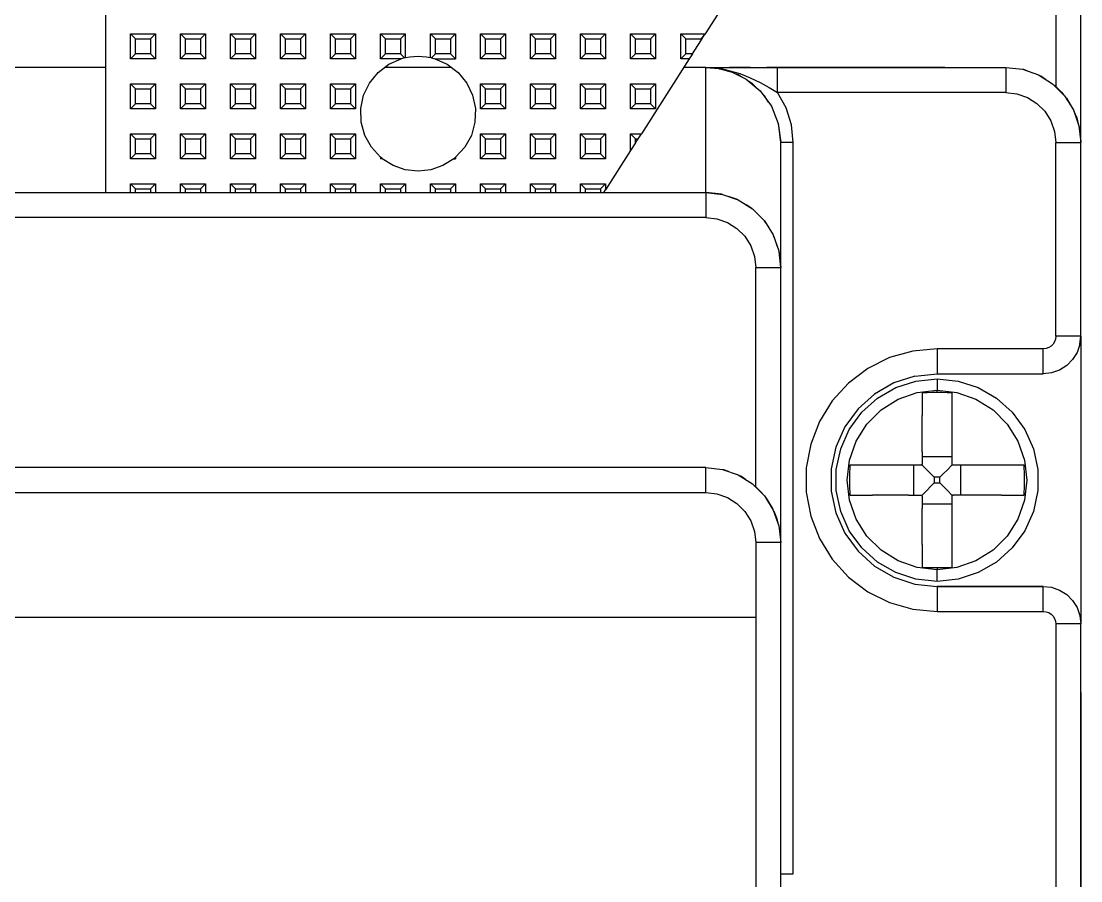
# Model space of a CAD drawing. Header units: millimetres. Extents: x 0 to 149, y 0 to 235.
# Drawn here: x 106.63 to 149, y 155.12 to 189.5 of the extents above; entities that cross this region are included whole.
import ezdxf

# ---------------------------------------------------------------- set-up
doc = ezdxf.new("R2010")
doc.units = ezdxf.units.MM

# ---------------------------------------------------------------- blocks, each defined once
blk = doc.blocks.new('CHINT_eff9f46a43ee547783ba41a7551f6a23_FACE_0')
at = {"color": 7, "linetype": 'CONTINUOUS', "true_color": 0x40d9ff}
for p, q in [((111.2, 188.8), (111, 189)), ((111, 188), (111, 189)), ((111, 189), (112, 189)), ((111.8, 188.8), (112, 189)), ((112, 189), (112, 188)), ((113.2, 188.8), (113, 189)), ((113, 188), (113, 189)), ((113, 189), (114, 189)), ((113.8, 188.8), (114, 189)), ((114, 189), (114, 188)), ((115.2, 188.8), (115, 189)), ((115, 188), (115, 189)), ((115, 189), (116, 189)), ((115.8, 188.8), (116, 189)), ((116, 189), (116, 188)), ((117.2, 188.8), (117, 189)), ((117, 188), (117, 189)), ((117, 189), (118, 189)), ((117.8, 188.8), (118, 189)), ((118, 189), (118, 188)), ((119.2, 188.8), (119, 189)), ((119, 188), (119, 189)), ((119, 189), (120, 189)), ((119.8, 188.8), (120, 189)), ((120, 189), (120, 188)), ((121.2, 188.8), (121, 189)), ((121, 188), (121, 189)), ((121, 189), (122, 189)), ((121.8, 188.8), (122, 189)), ((123.2, 188.8), (123, 189)), ((123, 189), (124, 189)), ((123.8, 188.8), (124, 189)), ((124, 189), (124, 188)), ((125.2, 188.8), (125, 189)), ((125, 188), (125, 189)), ((125, 189), (126, 189)), ((125.8, 188.8), (126, 189)), ((126, 189), (126, 188)), ((127.2, 188.8), (127, 189)), ((127, 188), (127, 189)), ((127, 189), (128, 189)), ((127.8, 188.8), (128, 189)), ((128, 189), (128, 188)), ((129.2, 188.8), (129, 189)), ((129, 188), (129, 189)), ((129, 189), (130, 189)), ((129.8, 188.8), (130, 189)), ((130, 189), (130, 188)), ((131.2, 188.8), (131, 189)), ((131, 188), (131, 189)), ((131, 189), (132, 189)), ((131.8, 188.8), (132, 189)), ((132, 189), (132, 188)), ((133.2, 188.8), (133, 189)), ((133, 188), (133, 189)), ((111.2, 188.8), (111.8, 188.8)), ((111.2, 188.2), (111.2, 188.8)), ((111.8, 188.8), (111.8, 188.2)), ((113.2, 188.2), (113.2, 188.8)), ((113.2, 188.8), (113.8, 188.8)), ((113.8, 188.8), (113.8, 188.2)), ((115.2, 188.2), (115.2, 188.8)), ((115.2, 188.8), (115.8, 188.8)), ((115.8, 188.8), (115.8, 188.2)), ((117.2, 188.2), (117.2, 188.8)), ((117.2, 188.8), (117.8, 188.8)), ((117.8, 188.8), (117.8, 188.2)), ((119.2, 188.2), (119.2, 188.8)), ((119.2, 188.8), (119.8, 188.8)), ((119.8, 188.8), (119.8, 188.2)), ((121.2, 188.2), (121.2, 188.8)), ((121.2, 188.8), (121.8, 188.8)), ((121.8, 188.8), (121.8, 188.2)), ((123.2, 188.8), (123.8, 188.8)), ((123.2, 188.2), (123.2, 188.8)), ((123.8, 188.8), (123.8, 188.2)), ((125.2, 188.2), (125.2, 188.8)), ((125.2, 188.8), (125.8, 188.8)), ((125.8, 188.8), (125.8, 188.2)), ((127.2, 188.2), (127.2, 188.8)), ((127.2, 188.8), (127.8, 188.8)), ((127.8, 188.8), (127.8, 188.2)), ((129.2, 188.2), (129.2, 188.8)), ((129.2, 188.8), (129.8, 188.8)), ((129.8, 188.8), (129.8, 188.2)), ((131.2, 188.2), (131.2, 188.8)), ((131.2, 188.8), (131.8, 188.8)), ((131.8, 188.8), (131.8, 188.2)), ((133.2, 188.2), (133.2, 188.8)), ((133.2, 188.8), (133.8, 188.8)), ((133.471, 188.2), (133.8, 188.717)), ((133.8, 188.8), (133.946, 188.946)), ((133.8, 188.717), (133.946, 188.946)), ((133.8, 188.8), (133.8, 188.717)), ((111.2, 188.2), (111, 188)), ((111.8, 188.2), (111.2, 188.2)), ((111.8, 188.2), (112, 188)), ((113.2, 188.2), (113, 188)), ((113.8, 188.2), (113.2, 188.2)), ((113.8, 188.2), (114, 188)), ((115.2, 188.2), (115, 188)), ((115.8, 188.2), (115.2, 188.2)), ((115.8, 188.2), (116, 188)), ((117.2, 188.2), (117, 188)), ((117.8, 188.2), (117.2, 188.2)), ((117.8, 188.2), (118, 188)), ((119.2, 188.2), (119, 188)), ((119.8, 188.2), (119.2, 188.2)), ((119.8, 188.2), (120, 188)), ((121.2, 188.2), (121, 188)), ((121.8, 188.2), (121.2, 188.2)), ((121.8, 188.2), (121.963, 188.037)), ((123.2, 188.2), (123.037, 188.037)), ((123.8, 188.2), (123.2, 188.2)), ((123.8, 188.2), (124, 188)), ((125.2, 188.2), (125, 188)), ((125.8, 188.2), (125.2, 188.2)), ((125.8, 188.2), (126, 188)), ((127.2, 188.2), (127, 188)), ((127.8, 188.2), (127.2, 188.2)), ((127.8, 188.2), (128, 188)), ((129.2, 188.2), (129, 188)), ((129.8, 188.2), (129.2, 188.2)), ((129.8, 188.2), (130, 188)), ((131.2, 188.2), (131, 188)), ((131.8, 188.2), (131.2, 188.2)), ((131.8, 188.2), (132, 188)), ((133.2, 188.2), (133, 188)), ((133.471, 188.2), (133.2, 188.2)), ((133.471, 188.2), (133.343, 188)), ((112, 188), (111, 188)), ((114, 188), (113, 188)), ((116, 188), (115, 188)), ((118, 188), (117, 188)), ((120, 188), (119, 188)), ((126, 188), (125, 188)), ((128, 188), (127, 188)), ((130, 188), (129, 188)), ((132, 188), (131, 188)), ((133.343, 188), (131.431, 185)), ((133.343, 188), (133, 188)), ((110, 187.65), (102.5, 187.65)), ((123.84, 187.65), (121.16, 187.65)), ((134, 187.65), (133.12, 187.65)), ((135.798, 187.65), (134.958, 187.65)), ((143.563, 187.65), (136.444, 187.65)), ((111.2, 186.8), (111, 187)), ((111, 186), (111, 187)), ((111, 187), (112, 187)), ((111.8, 186.8), (112, 187)), ((112, 187), (112, 186)), ((113.2, 186.8), (113, 187)), ((113, 186), (113, 187)), ((113, 187), (114, 187)), ((113.8, 186.8), (114, 187)), ((114, 187), (114, 186)), ((115.2, 186.8), (115, 187)), ((115, 186), (115, 187)), ((115, 187), (116, 187)), ((115.8, 186.8), (116, 187)), ((116, 187), (116, 186)), ((117.2, 186.8), (117, 187)), ((117, 186), (117, 187)), ((117, 187), (118, 187)), ((117.8, 186.8), (118, 187)), ((118, 187), (118, 186)), ((119.2, 186.8), (119, 187)), ((119, 186), (119, 187)), ((119, 187), (120, 187)), ((119.8, 186.8), (120, 187)), ((120, 187), (120, 186)), ((125.2, 186.8), (125, 187)), ((125, 186), (125, 187)), ((125, 187), (126, 187)), ((125.8, 186.8), (126, 187)), ((126, 187), (126, 186)), ((127.2, 186.8), (127, 187)), ((127, 186), (127, 187)), ((127, 187), (128, 187)), ((127.8, 186.8), (128, 187)), ((128, 187), (128, 186)), ((129.2, 186.8), (129, 187)), ((129, 186), (129, 187)), ((129, 187), (130, 187)), ((129.8, 186.8), (130, 187)), ((130, 187), (130, 186)), ((131.2, 186.8), (131, 187)), ((131, 186), (131, 187)), ((131, 187), (132, 187)), ((131.8, 186.8), (132, 187)), ((132, 187), (132, 186)), ((111.2, 186.8), (111.8, 186.8)), ((111.2, 186.2), (111.2, 186.8)), ((111.8, 186.8), (111.8, 186.2)), ((113.2, 186.2), (113.2, 186.8)), ((113.2, 186.8), (113.8, 186.8)), ((113.8, 186.8), (113.8, 186.2)), ((115.2, 186.2), (115.2, 186.8)), ((115.2, 186.8), (115.8, 186.8)), ((115.8, 186.8), (115.8, 186.2)), ((117.2, 186.2), (117.2, 186.8)), ((117.2, 186.8), (117.8, 186.8)), ((117.8, 186.8), (117.8, 186.2)), ((119.2, 186.2), (119.2, 186.8)), ((119.2, 186.8), (119.8, 186.8)), ((119.8, 186.8), (119.8, 186.2)), ((125.2, 186.2), (125.2, 186.8)), ((125.2, 186.8), (125.8, 186.8)), ((125.8, 186.8), (125.8, 186.2)), ((127.2, 186.2), (127.2, 186.8)), ((127.2, 186.8), (127.8, 186.8)), ((127.8, 186.8), (127.8, 186.2)), ((129.2, 186.2), (129.2, 186.8)), ((129.2, 186.8), (129.8, 186.8)), ((129.8, 186.8), (129.8, 186.2)), ((131.2, 186.2), (131.2, 186.8)), ((131.2, 186.8), (131.8, 186.8)), ((131.8, 186.8), (131.8, 186.2)), ((111.2, 186.2), (111, 186)), ((111.8, 186.2), (111.2, 186.2)), ((111.8, 186.2), (112, 186)), ((113.2, 186.2), (113, 186)), ((113.8, 186.2), (113.2, 186.2)), ((113.8, 186.2), (114, 186)), ((115.2, 186.2), (115, 186)), ((115.8, 186.2), (115.2, 186.2)), ((115.8, 186.2), (116, 186)), ((117.2, 186.2), (117, 186)), ((117.8, 186.2), (117.2, 186.2)), ((117.8, 186.2), (118, 186)), ((119.2, 186.2), (119, 186)), ((119.8, 186.2), (119.2, 186.2)), ((119.8, 186.2), (120, 186)), ((125.2, 186.2), (125, 186)), ((125.8, 186.2), (125.2, 186.2)), ((125.8, 186.2), (126, 186)), ((127.2, 186.2), (127, 186)), ((127.8, 186.2), (127.2, 186.2)), ((127.8, 186.2), (128, 186)), ((129.2, 186.2), (129, 186)), ((129.8, 186.2), (129.2, 186.2)), ((129.8, 186.2), (130, 186)), ((131.2, 186.2), (131, 186)), ((131.8, 186.2), (131.2, 186.2)), ((131.8, 186.2), (132, 186)), ((112, 186), (111, 186)), ((114, 186), (113, 186)), ((116, 186), (115, 186)), ((118, 186), (117, 186)), ((120, 186), (119, 186)), ((126, 186), (125, 186)), ((128, 186), (127, 186)), ((130, 186), (129, 186)), ((132, 186), (131, 186)), ((111.2, 184.8), (111, 185)), ((111, 184), (111, 185)), ((111, 185), (112, 185)), ((111.2, 184.8), (111.8, 184.8)), ((111.2, 184.2), (111.2, 184.8)), ((111.8, 184.8), (112, 185)), ((111.8, 184.8), (111.8, 184.2)), ((112, 185), (112, 184)), ((113.2, 184.8), (113, 185)), ((113, 184), (113, 185)), ((113, 185), (114, 185)), ((113.2, 184.2), (113.2, 184.8)), ((113.2, 184.8), (113.8, 184.8)), ((113.8, 184.8), (114, 185)), ((113.8, 184.8), (113.8, 184.2)), ((114, 185), (114, 184)), ((115.2, 184.8), (115, 185)), ((115, 184), (115, 185)), ((115, 185), (116, 185)), ((115.2, 184.2), (115.2, 184.8)), ((115.2, 184.8), (115.8, 184.8)), ((115.8, 184.8), (116, 185)), ((115.8, 184.8), (115.8, 184.2)), ((116, 185), (116, 184)), ((117.2, 184.8), (117, 185)), ((117, 184), (117, 185)), ((117, 185), (118, 185)), ((117.2, 184.2), (117.2, 184.8)), ((117.2, 184.8), (117.8, 184.8)), ((117.8, 184.8), (118, 185)), ((117.8, 184.8), (117.8, 184.2)), ((118, 185), (118, 184)), ((119.2, 184.8), (119, 185)), ((119, 184), (119, 185)), ((119, 185), (120, 185)), ((119.2, 184.2), (119.2, 184.8)), ((119.2, 184.8), (119.8, 184.8)), ((119.8, 184.8), (120, 185)), ((119.8, 184.8), (119.8, 184.2)), ((120, 185), (120, 184)), ((125.2, 184.8), (125, 185)), ((125, 184), (125, 185)), ((125, 185), (126, 185)), ((125.2, 184.2), (125.2, 184.8)), ((125.2, 184.8), (125.8, 184.8)), ((125.8, 184.8), (126, 185)), ((125.8, 184.8), (125.8, 184.2)), ((126, 185), (126, 184)), ((127.2, 184.8), (127, 185)), ((127, 184), (127, 185)), ((127, 185), (128, 185)), ((127.2, 184.2), (127.2, 184.8)), ((127.2, 184.8), (127.8, 184.8)), ((127.8, 184.8), (128, 185)), ((127.8, 184.8), (127.8, 184.2)), ((128, 185), (128, 184)), ((129.2, 184.8), (129, 185)), ((129, 184), (129, 185)), ((129, 185), (130, 185)), ((129.2, 184.2), (129.2, 184.8)), ((129.2, 184.8), (129.8, 184.8)), ((129.8, 184.8), (130, 185)), ((129.8, 184.8), (129.8, 184.2)), ((130, 185), (130, 184)), ((131.2, 184.8), (131, 185)), ((131, 184.323), (131, 185)), ((131, 185), (131.431, 185)), ((131.2, 184.637), (131.2, 184.8)), ((131.2, 184.8), (131.304, 184.8)), ((131.2, 184.637), (131.304, 184.8)), ((131.304, 184.8), (131.431, 185)), ((136.936, 185.15), (136.944, 185.15)), ((131, 184.323), (130, 182.754)), ((131.2, 184.637), (131, 184.323)), ((149, 176.9), (149, 184.65)), ((111.2, 184.2), (111, 184)), ((112, 184), (111, 184)), ((111.8, 184.2), (111.2, 184.2)), ((111.8, 184.2), (112, 184)), ((113.2, 184.2), (113, 184)), ((114, 184), (113, 184)), ((113.8, 184.2), (113.2, 184.2)), ((113.8, 184.2), (114, 184)), ((115.2, 184.2), (115, 184)), ((116, 184), (115, 184)), ((115.8, 184.2), (115.2, 184.2)), ((115.8, 184.2), (116, 184)), ((117.2, 184.2), (117, 184)), ((118, 184), (117, 184)), ((117.8, 184.2), (117.2, 184.2)), ((117.8, 184.2), (118, 184)), ((119.2, 184.2), (119, 184)), ((120, 184), (119, 184)), ((119.8, 184.2), (119.2, 184.2)), ((119.8, 184.2), (120, 184)), ((121.031, 184.031), (121, 184)), ((123.969, 184.031), (124, 184)), ((125.2, 184.2), (125, 184)), ((126, 184), (125, 184)), ((125.8, 184.2), (125.2, 184.2)), ((125.8, 184.2), (126, 184)), ((127.2, 184.2), (127, 184)), ((128, 184), (127, 184)), ((127.8, 184.2), (127.2, 184.2)), ((127.8, 184.2), (128, 184)), ((129.2, 184.2), (129, 184)), ((130, 184), (129, 184)), ((129.8, 184.2), (129.2, 184.2)), ((129.8, 184.2), (130, 184)), ((111.2, 182.8), (111, 183)), ((111, 182.65), (111, 183)), ((111, 183), (112, 183)), ((111.2, 182.8), (111.8, 182.8)), ((111.2, 182.65), (111.2, 182.8)), ((111.8, 182.8), (112, 183)), ((111.8, 182.8), (111.8, 182.65)), ((112, 183), (112, 182.65)), ((113.2, 182.8), (113, 183)), ((113, 182.65), (113, 183)), ((113, 183), (114, 183)), ((113.2, 182.65), (113.2, 182.8)), ((113.2, 182.8), (113.8, 182.8)), ((113.8, 182.8), (114, 183)), ((113.8, 182.8), (113.8, 182.65)), ((114, 183), (114, 182.65)), ((115.2, 182.8), (115, 183)), ((115, 182.65), (115, 183)), ((115, 183), (116, 183)), ((115.2, 182.65), (115.2, 182.8)), ((115.2, 182.8), (115.8, 182.8)), ((115.8, 182.8), (116, 183)), ((115.8, 182.8), (115.8, 182.65)), ((116, 183), (116, 182.65)), ((117.2, 182.8), (117, 183)), ((117, 182.65), (117, 183)), ((117, 183), (118, 183)), ((117.2, 182.65), (117.2, 182.8)), ((117.2, 182.8), (117.8, 182.8)), ((117.8, 182.8), (118, 183)), ((117.8, 182.8), (117.8, 182.65)), ((118, 183), (118, 182.65)), ((119.2, 182.8), (119, 183)), ((119, 182.65), (119, 183)), ((119, 183), (120, 183)), ((119.2, 182.65), (119.2, 182.8)), ((119.2, 182.8), (119.8, 182.8)), ((119.8, 182.8), (120, 183)), ((119.8, 182.8), (119.8, 182.65)), ((120, 183), (120, 182.65)), ((121.2, 182.8), (121, 183)), ((121, 182.65), (121, 183)), ((121, 183), (122, 183)), ((121.2, 182.65), (121.2, 182.8)), ((121.2, 182.8), (121.8, 182.8)), ((121.8, 182.8), (122, 183)), ((121.8, 182.8), (121.8, 182.65)), ((122, 183), (122, 182.65)), ((123.2, 182.8), (123, 183)), ((123, 182.65), (123, 183)), ((123, 183), (124, 183)), ((123.2, 182.65), (123.2, 182.8)), ((123.2, 182.8), (123.8, 182.8)), ((123.8, 182.8), (124, 183)), ((123.8, 182.8), (123.8, 182.65)), ((124, 183), (124, 182.65)), ((125.2, 182.8), (125, 183)), ((125, 182.65), (125, 183)), ((125, 183), (126, 183)), ((125.2, 182.65), (125.2, 182.8)), ((125.2, 182.8), (125.8, 182.8)), ((125.8, 182.8), (126, 183)), ((125.8, 182.8), (125.8, 182.65)), ((126, 183), (126, 182.65)), ((127.2, 182.8), (127, 183)), ((127, 182.65), (127, 183)), ((127, 183), (128, 183)), ((127.2, 182.65), (127.2, 182.8)), ((127.2, 182.8), (127.8, 182.8)), ((127.8, 182.8), (128, 183)), ((127.8, 182.8), (127.8, 182.65)), ((128, 183), (128, 182.65)), ((129, 183), (130, 183)), ((129.2, 182.8), (129, 183)), ((129, 182.65), (129, 183)), ((129.2, 182.8), (129.8, 182.8)), ((129.2, 182.65), (129.2, 182.8)), ((129.8, 182.8), (130, 183)), ((129.8, 182.8), (129.8, 182.65)), ((129.934, 182.65), (130, 182.754)), ((130, 183), (130, 182.754)), ((148.962, 176.566), (149, 176.9)), ((142.366, 175.307), (143.25, 175.4)), ((147, 175.4), (147, 175.4)), ((142.65, 172.284), (142.65, 173.727)), ((143.85, 172.284), (143.85, 173.727)), ((142.65, 172.096), (143.85, 172.096)), ((142.116, 171.75), (140.673, 171.75)), ((142.304, 171.75), (142.304, 170.55)), ((144.196, 171.75), (144.196, 170.55)), ((145.827, 171.75), (144.384, 171.75)), ((136.024, 170.862), (136.004, 170.862)), ((142.116, 170.55), (140.673, 170.55)), ((145.827, 170.55), (144.384, 170.55)), ((136.5, 170.293), (136.5, 170.275)), ((142.65, 170.204), (143.85, 170.204)), ((142.65, 168.573), (142.65, 170.016)), ((143.85, 168.573), (143.85, 170.016)), ((143.5, 166.9), (143.5, 166.9)), ((147, 166.9), (147, 166.9))]:
    blk.add_line(p, q, dxfattribs=at)
for points in [[(149, 184.65), (149, 212.65), (148, 212.65), (148, 186.886), (147.934, 186.932)], [(111, 212), (110, 211), (110, 182.65)], [(134, 212), (135, 211), (135, 190.892), (134.982, 190.704), (134.929, 190.522), (134.843, 190.354), (133.98, 189)], [(121.963, 188.037), (122, 188.045), (122, 189)], [(123.037, 188.037), (123, 188.045), (123, 189)], [(133, 189), (133.98, 189), (133.946, 188.946)], [(121, 184.056), (120.632, 184.458), (120.369, 184.934), (120.225, 185.459), (120.209, 186.004), (120.321, 186.536), (120.555, 187.028), (120.898, 187.45), (121.331, 187.781), (121.829, 188)], [(121.963, 188.037), (121.829, 188), (121, 188)], [(122, 188.045), (122.165, 188.075), (122.332, 188.094), (122.5, 188.1), (122.668, 188.094), (122.835, 188.075), (123, 188.045)], [(123.037, 188.037), (123.171, 188), (124, 188)], [(123.171, 188), (123.669, 187.781), (124.102, 187.45), (124.445, 187.028), (124.679, 186.536), (124.791, 186.004), (124.775, 185.459), (124.631, 184.934), (124.368, 184.458), (124, 184.056)], [(134, 187.65), (134.531, 187.603), (135.053, 187.459), (135.619, 187.175), (136.182, 186.71), (136.626, 186.1), (136.903, 185.407), (137, 184.65)], [(134.656, 182.576), (134.646, 182.58), (134, 182.65), (134, 187.65)], [(134, 187.65), (134.831, 187.65), (135.672, 187.65), (136.265, 187.65), (136.872, 187.65)], [(134.541, 187.6), (134.716, 187.584), (135.365, 187.408), (135.785, 187.237), (136.173, 187.045), (136.533, 186.845), (136.872, 186.65)], [(134.797, 187.529), (134.668, 187.575), (134.607, 187.582)], [(135.445, 187.263), (135.302, 187.353), (135.181, 187.395)], [(136.872, 186.65), (136.872, 187.65), (146, 187.65), (146, 186.65), (136.872, 186.65)], [(146, 187.65), (146.668, 187.575), (147.302, 187.353), (147.87, 186.995), (148.346, 186.52), (148.703, 185.952), (148.925, 185.318), (149, 184.65)], [(146.914, 187.488), (146.723, 187.562), (146.696, 187.565)], [(147.586, 187.174), (147.403, 187.302), (147.352, 187.321)], [(136.035, 186.831), (135.87, 186.995), (135.73, 187.084)], [(148, 186.886), (148.224, 186.664), (148.319, 186.547)], [(136.51, 186.259), (136.346, 186.52), (136.249, 186.617)], [(137.5, 184.65), (137.428, 185.355), (137.216, 186.031), (136.872, 186.65)], [(146, 186.65), (146.445, 186.6), (146.868, 186.452), (147.247, 186.214), (147.564, 185.897), (147.802, 185.518), (147.95, 185.095), (148, 184.65)], [(148.362, 186.493), (148.422, 186.421), (148.673, 186.012), (148.69, 185.972)], [(136.826, 185.599), (136.703, 185.952), (136.654, 186.03)], [(148.72, 185.902), (148.835, 185.636), (148.9, 185.39)], [(137, 184.65), (136.925, 185.318), (136.909, 185.364)], [(148.93, 185.275), (148.956, 185.173), (149, 184.65)], [(135.934, 170.932), (136, 170.886), (136, 179.65), (137, 179.65), (137, 184.65)], [(137.5, 184.65), (137.389, 184.65), (137.283, 184.65), (137.188, 184.65), (137.109, 184.65), (137.05, 184.65), (137.013, 184.65), (137, 184.65)], [(137.389, 155.4), (137.5, 155.4), (137.5, 184.65)], [(149, 176.9), (148, 176.9), (148, 184.65), (149, 184.65)], [(121.031, 184.031), (121, 184.056), (121, 184)], [(121.031, 184.031), (121.068, 184), (121, 184)], [(123.932, 184), (123.496, 183.727), (123.011, 183.557), (122.5, 183.5), (121.989, 183.557), (121.504, 183.727), (121.068, 184)], [(123.969, 184.031), (123.932, 184), (124, 184)], [(123.969, 184.031), (124, 184.056), (124, 184)], [(15, 182.65), (134, 182.65), (134, 181.65), (15, 181.65), (15, 182.65)], [(134, 182.65), (134.668, 182.575), (135.302, 182.353), (135.87, 181.995), (136.346, 181.52), (136.703, 180.952), (136.925, 180.318), (137, 179.65)], [(135.287, 182.358), (135.273, 182.367), (134.916, 182.488)], [(135.86, 182.002), (135.852, 182.01), (135.616, 182.155)], [(134, 181.65), (134.445, 181.6), (134.868, 181.452), (135.247, 181.214), (135.564, 180.897), (135.802, 180.518), (135.95, 180.095), (136, 179.65)], [(136.401, 181.431), (136.354, 181.51), (136.349, 181.515)], [(136.868, 180.479), (136.736, 180.881), (136.717, 180.911)], [(137, 179.65), (136.932, 180.286), (136.926, 180.303)], [(136.93, 169.275), (136.956, 169.173), (137, 168.65), (137, 179.65)], [(148, 176.9), (147.987, 176.789), (147.95, 176.683), (147.891, 176.588), (147.812, 176.509), (147.717, 176.45), (147.611, 176.413), (147.5, 176.4)], [(148.962, 176.566), (149, 176.9), (149, 165.4)], [(143.25, 176.4), (142.285, 176.311), (141.353, 176.046), (140.486, 175.614), (139.713, 175.03), (139.06, 174.314), (138.55, 173.49), (138.2, 172.587), (138.022, 171.634), (138.022, 170.666), (138.2, 169.713), (138.55, 168.81), (139.06, 167.986), (139.713, 167.27), (140.486, 166.686), (141.353, 166.254), (142.285, 165.989), (143.25, 165.9)], [(143.25, 175.4), (147.5, 175.4), (147.5, 176.4), (143.25, 176.4), (143.25, 175.4)], [(148.962, 176.566), (148.851, 176.249), (148.673, 175.965), (148.435, 175.727), (148.151, 175.549), (147.834, 175.438), (147.5, 175.4)], [(142.366, 175.307), (141.521, 175.033), (140.752, 174.588), (140.092, 173.994), (139.569, 173.275), (139.208, 172.463), (139.023, 171.594), (139.023, 170.706), (139.208, 169.837), (139.569, 169.025), (140.092, 168.306), (140.752, 167.712), (141.521, 167.267), (142.366, 166.993), (143.25, 166.9)], [(143.25, 167.1), (142.408, 167.189), (141.603, 167.45), (140.869, 167.873), (140.24, 168.44), (139.743, 169.125), (139.398, 169.898), (139.222, 170.727), (139.222, 171.573), (139.398, 172.402), (139.743, 173.175), (140.24, 173.86), (140.869, 174.427), (141.603, 174.85), (142.408, 175.111), (143.25, 175.2)], [(142.366, 175.307), (143.25, 175.4), (147.5, 175.4)], [(143.25, 175.2), (144.092, 175.111), (144.897, 174.85), (145.631, 174.427), (146.26, 173.86), (146.757, 173.175), (147.102, 172.402), (147.278, 171.573), (147.278, 170.727), (147.102, 169.898), (146.757, 169.125), (146.26, 168.44), (145.631, 167.873), (144.897, 167.45), (144.092, 167.189), (143.25, 167.1)], [(143.25, 175.2), (143.25, 175.18), (143.25, 175.121), (143.25, 175.025), (143.25, 174.896), (143.25, 174.741)], [(143.25, 167.559), (142.451, 167.649), (141.692, 167.914), (141.011, 168.342), (140.442, 168.911), (140.014, 169.592), (139.749, 170.351), (139.659, 171.15), (139.749, 171.949), (140.014, 172.708), (140.442, 173.389), (141.011, 173.958), (141.692, 174.386), (142.451, 174.651), (143.25, 174.741)], [(143.25, 174.65), (143.05, 174.648), (142.85, 174.642), (142.65, 174.632), (142.65, 173.727)], [(143.25, 174.741), (144.049, 174.651), (144.808, 174.386), (145.489, 173.958), (146.058, 173.389), (146.486, 172.708), (146.751, 171.949), (146.841, 171.15), (146.751, 170.351), (146.486, 169.592), (146.058, 168.911), (145.489, 168.342), (144.808, 167.914), (144.049, 167.649), (143.25, 167.559)], [(143.25, 174.65), (143.25, 174.681), (143.25, 174.711), (143.25, 174.741)], [(143.85, 173.727), (143.85, 174.632), (143.65, 174.642), (143.45, 174.648), (143.25, 174.65)], [(142.65, 172.284), (142.65, 172.773), (142.65, 173.255), (142.65, 173.727)], [(143.85, 172.284), (143.85, 172.773), (143.85, 173.255), (143.85, 173.727)], [(142.65, 172.284), (142.65, 172.038), (142.65, 171.79), (142.649, 171.781), (142.646, 171.772), (142.64, 171.764), (142.633, 171.758), (142.626, 171.753), (142.618, 171.751), (142.61, 171.75), (142.362, 171.75), (142.116, 171.75)], [(143.89, 171.75), (143.882, 171.751), (143.874, 171.753), (143.867, 171.758), (143.86, 171.764), (143.854, 171.772), (143.851, 171.781), (143.85, 171.79), (143.85, 172.038), (143.85, 172.284)], [(134, 171.65), (15, 171.65), (15, 170.65), (134, 170.65), (134, 171.65)], [(134, 171.65), (134.668, 171.575), (135.302, 171.353), (135.87, 170.995), (136.346, 170.52), (136.703, 169.952), (136.925, 169.318), (137, 168.65)], [(140.673, 171.75), (139.768, 171.75), (139.752, 171.35), (139.752, 170.95), (139.768, 170.55), (140.673, 170.55)], [(142.116, 171.75), (141.627, 171.75), (141.145, 171.75), (140.673, 171.75)], [(142.619, 171.751), (142.621, 171.751), (142.622, 171.752)], [(142.628, 171.755), (142.63, 171.755), (142.632, 171.757)], [(142.636, 171.76), (142.638, 171.762), (142.64, 171.763)], [(143.139, 171.261), (142.992, 171.408), (142.85, 171.55), (142.638, 171.762)], [(142.641, 171.764), (142.642, 171.766), (142.645, 171.77), (142.645, 171.771)], [(142.648, 171.777), (142.649, 171.779), (142.649, 171.78)], [(143.361, 171.261), (143.508, 171.408), (143.65, 171.55), (143.862, 171.762)], [(143.852, 171.777), (143.851, 171.779), (143.851, 171.78)], [(143.858, 171.767), (143.855, 171.77), (143.855, 171.771)], [(143.864, 171.76), (143.862, 171.762), (143.861, 171.763)], [(143.872, 171.755), (143.869, 171.756), (143.868, 171.757)], [(143.881, 171.751), (143.877, 171.752), (143.876, 171.753)], [(143.89, 171.75), (143.884, 171.751), (143.883, 171.751)], [(144.384, 171.75), (144.138, 171.75), (143.89, 171.75)], [(145.827, 171.75), (145.355, 171.75), (144.873, 171.75), (144.384, 171.75)], [(145.827, 170.55), (146.732, 170.55), (146.748, 170.95), (146.748, 171.35), (146.732, 171.75), (145.827, 171.75)], [(134.914, 171.488), (134.723, 171.562), (134.696, 171.565)], [(135.586, 171.174), (135.403, 171.302), (135.352, 171.321)], [(143.139, 171.039), (143.361, 171.039), (143.361, 171.261), (143.139, 171.261), (143.139, 171.039)], [(136, 170.886), (136.224, 170.664), (136.319, 170.547)], [(143.139, 171.039), (142.992, 170.892), (142.85, 170.75), (142.638, 170.538)], [(143.361, 171.039), (143.508, 170.892), (143.65, 170.75), (143.862, 170.538)], [(134, 170.65), (134.445, 170.6), (134.868, 170.452), (135.247, 170.214), (135.564, 169.897), (135.802, 169.518), (135.95, 169.095), (136, 168.65)], [(136.362, 170.493), (136.422, 170.421), (136.673, 170.012), (136.69, 169.972)], [(142.116, 170.55), (141.627, 170.55), (141.145, 170.55), (140.673, 170.55)], [(142.116, 170.55), (142.362, 170.55), (142.61, 170.55), (142.618, 170.549), (142.626, 170.547), (142.633, 170.542), (142.64, 170.536), (142.646, 170.528), (142.649, 170.519), (142.65, 170.51), (142.65, 170.262), (142.65, 170.016)], [(142.619, 170.549), (142.621, 170.549), (142.622, 170.548)], [(142.628, 170.545), (142.63, 170.545), (142.632, 170.543)], [(142.636, 170.54), (142.638, 170.538), (142.64, 170.537)], [(142.641, 170.536), (142.642, 170.534), (142.645, 170.53), (142.645, 170.529)], [(142.648, 170.523), (142.649, 170.521), (142.649, 170.52)], [(143.85, 170.016), (143.85, 170.262), (143.85, 170.51), (143.851, 170.519), (143.854, 170.528), (143.86, 170.536), (143.867, 170.542), (143.874, 170.547), (143.882, 170.549), (143.89, 170.55)], [(143.852, 170.523), (143.851, 170.521), (143.851, 170.52)], [(143.858, 170.533), (143.855, 170.53), (143.855, 170.529)], [(143.861, 170.537), (143.862, 170.538), (143.864, 170.54)], [(143.872, 170.545), (143.869, 170.544), (143.868, 170.543)], [(143.881, 170.549), (143.877, 170.548), (143.876, 170.547)], [(143.89, 170.55), (143.884, 170.549), (143.883, 170.549)], [(144.384, 170.55), (144.138, 170.55), (143.89, 170.55)], [(145.827, 170.55), (145.355, 170.55), (144.873, 170.55), (144.384, 170.55)], [(142.65, 168.573), (142.65, 169.045), (142.65, 169.527), (142.65, 170.016)], [(143.85, 168.573), (143.85, 169.045), (143.85, 169.527), (143.85, 170.016)], [(136.72, 169.902), (136.835, 169.636), (136.9, 169.39)], [(137, 66.65), (137, 168.65), (136, 168.65), (136, 165.65), (136, 66.65), (137, 66.65)], [(142.65, 168.573), (142.65, 167.668), (142.85, 167.658), (143.05, 167.652), (143.25, 167.65)], [(143.25, 167.65), (143.45, 167.652), (143.65, 167.658), (143.85, 167.668), (143.85, 168.573)], [(143.25, 167.65), (143.25, 167.619), (143.25, 167.589), (143.25, 167.559)], [(143.25, 167.1), (143.25, 167.12), (143.25, 167.179), (143.25, 167.275), (143.25, 167.404), (143.25, 167.559)], [(147.5, 166.9), (143.25, 166.9), (143.25, 165.9), (147.5, 165.9), (147.5, 166.9)], [(143.25, 166.9), (147.5, 166.9), (147.834, 166.862)], [(147.5, 166.9), (147.834, 166.862), (148.151, 166.751), (148.435, 166.573), (148.673, 166.335), (148.851, 166.051), (148.962, 165.734), (149, 165.4)], [(147.5, 165.9), (147.611, 165.887), (147.717, 165.85), (147.812, 165.791), (147.891, 165.712), (147.95, 165.617), (147.987, 165.511), (148, 165.4)], [(136, 165.65), (44.5, 165.65), (39.5, 160.65), (13, 160.65)], [(149, 69.9), (149, 165.4), (148, 165.4), (148, 152.658)], [(149, 162.65), (149, 72.65), (149, 72.65)], [(137, 155.4), (137.013, 155.4), (137.389, 155.4)], [(137.013, 155.4), (137.05, 155.4), (137.109, 155.4), (137.188, 155.4), (137.283, 155.4), (137.389, 155.4)]]:
    blk.add_lwpolyline(points, dxfattribs=at)
blk = doc.blocks.new('CHINT_eff9f46a43ee547783ba41a7551f6a23')
at = {"true_color": 0x40d9ff}
blk.add_blockref('CHINT_eff9f46a43ee547783ba41a7551f6a23_FACE_0', (0, 0), dxfattribs=at)

msp = doc.modelspace()

# ---------------------------------------------------------------- block references
at = {"true_color": 0x40d9ff}
msp.add_blockref('CHINT_eff9f46a43ee547783ba41a7551f6a23', (0, 0), dxfattribs=at)

doc.saveas('drawing.dxf')
